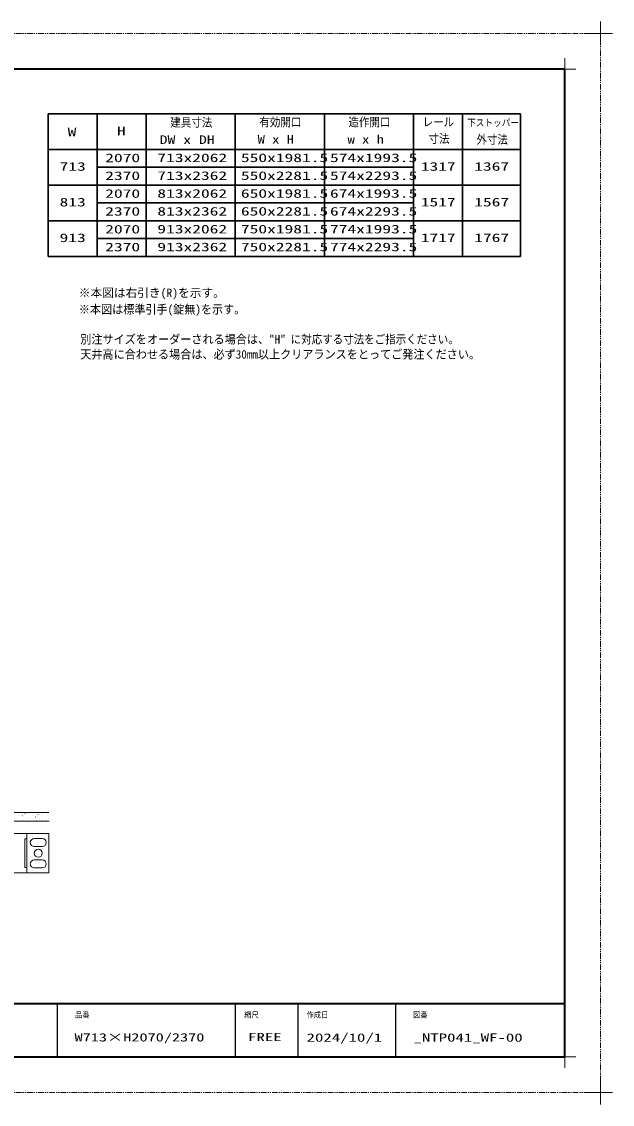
# Model space of a CAD drawing. Units: millimetres, scale not verified. Extents: x -1306 to 1306, y -607 to 607.
# Drawn here: x -263 to 400, y -607 to 607 of the extents above; entities that cross this region are included whole.
import ezdxf
from ezdxf.enums import TextEntityAlignment as Align

# ---------------------------------------------------------------- set-up
doc = ezdxf.new("R2010")
doc.units = ezdxf.units.MM
doc.header["$LTSCALE"] = 5
doc.linetypes.add('USER1', pattern=[2.5, 1.25, -0.25, 0.25, -0.25, 0.25, -0.25])
for name, color, linetype, lineweight in [('0-1_線(黄)', 2, 'Continuous', 15), ('0-3_陰線', 1, 'USER1', 9), ('0-D_線(白)', 7, 'Continuous', 30), ('1-0_線(水)', 4, 'Continuous', 9), ('1-2_ハッチング', 6, 'Continuous', 9), ('1-4_DEFPOINTS', 7, 'Continuous', 5), ('1-5_0', 3, 'Continuous', 25), ('1-8_図面枠', 7, 'Continuous', 35), ('1-9_一般', 7, 'Continuous', 5)]:
    doc.layers.add(name, color=color, linetype=linetype, lineweight=lineweight)
doc.styles.add('ＭＳ ゴシック', font='')
doc.styles.get('ＭＳ ゴシック').set_extended_font_data('MS Gothic')

# ---------------------------------------------------------------- blocks, each defined once
blk = doc.blocks.new('グループ-13-1')
at = {"layer": '1-9_一般'}
for p, q in [((62041.6, -14029.5), (62041.6, -13365.5)), ((61709.6, -13697.5), (62373.6, -13697.5))]:
    blk.add_line(p, q, dxfattribs=at)

msp = doc.modelspace()

# ---------------------------------------------------------------- linework, layer by layer
at = {"layer": '0-1_線(黄)'}
for p, q in [((-431.187, -280.049), (-232.188, -280.049)), ((-431.187, -289.549), (-231.935, -289.549))]:
    msp.add_line(p, q, dxfattribs=at)
at = {"layer": '0-3_陰線', "color": 4}
for p, q in [((387.036, 594), (-1292.964, 594)), ((387.036, -594), (387.036, 594)), ((387.036, -594), (-1292.964, -594))]:
    msp.add_line(p, q, dxfattribs=at)
at = {"layer": '0-D_線(白)'}
for p, q in [((-232.964, 504), (-232.964, 344)), ((-232.964, 504), (297.036, 504)), ((-232.964, 504), (297.036, 504)), ((-177.964, 504), (-177.964, 344)), ((-122.964, 504), (-122.964, 344)), ((-22.964, 504), (-22.964, 344)), ((77.036, 504), (77.036, 344)), ((177.036, 504), (177.036, 344)), ((232.036, 504), (232.036, 424)), ((232.036, 504), (232.036, 344)), ((297.036, 504), (297.036, 344)), ((-232.964, 464), (297.036, 464)), ((-177.964, 444), (177.036, 444)), ((-232.964, 424), (297.036, 424)), ((-177.964, 404), (177.036, 404)), ((-232.964, 384), (297.036, 384)), ((-177.964, 364), (177.036, 364)), ((-232.964, 344), (297.036, 344))]:
    msp.add_line(p, q, dxfattribs=at)
at = {"layer": '1-0_線(水)'}
for p, q in [((-271.187, -303.549), (-232.187, -303.549)), ((-257.187, -303.549), (-257.187, -347.549)), ((-232.187, -303.549), (-232.187, -347.549)), ((-257.187, -309.549), (-259.187, -309.549)), ((-259.187, -309.549), (-259.187, -341.549)), ((-248.687, -309.049), (-239.687, -309.049)), ((-248.687, -318.049), (-239.687, -318.049)), ((-248.687, -333.049), (-239.687, -333.049)), ((-271.187, -347.549), (-232.187, -347.549)), ((-257.187, -341.549), (-259.187, -341.549)), ((-248.687, -342.049), (-239.687, -342.049))]:
    msp.add_line(p, q, dxfattribs=at)
msp.add_circle((-244.187, -325.549), 4.5, dxfattribs=at)
for centre, start, end in [((-248.687, -313.549), 90, 270), ((-239.687, -313.549), 270, 90), ((-248.687, -337.549), 90, 270), ((-239.687, -337.549), 270, 90)]:
    msp.add_arc(centre, 4.5, start, end, dxfattribs=at)
at = {"layer": '1-2_ハッチング'}
for p, q in [((-261.747, -283.621), (-261.697, -283.621)), ((-260.421, -287.599), (-260.371, -287.599)), ((-259.095, -280.97), (-259.045, -280.97)), ((-257.769, -284.947), (-257.719, -284.947)), ((-256.443, -288.925), (-256.393, -288.925)), ((-255.117, -282.295), (-255.067, -282.295)), ((-253.792, -286.273), (-253.742, -286.273)), ((-251.14, -283.621), (-251.09, -283.621)), ((-249.814, -287.599), (-249.764, -287.599)), ((-248.488, -280.97), (-248.438, -280.97)), ((-247.162, -284.947), (-247.112, -284.947)), ((-245.837, -288.925), (-245.787, -288.925)), ((-244.511, -282.295), (-244.461, -282.295)), ((-243.185, -286.273), (-243.135, -286.273)), ((-240.533, -283.621), (-240.483, -283.621)), ((-239.207, -287.599), (-239.157, -287.599)), ((-237.882, -280.97), (-237.832, -280.97)), ((-236.556, -284.947), (-236.506, -284.947)), ((-235.23, -288.925), (-235.18, -288.925)), ((-233.904, -282.295), (-233.854, -282.295)), ((-232.578, -286.273), (-232.528, -286.273))]:
    msp.add_line(p, q, dxfattribs=at)
at = {"layer": '1-4_DEFPOINTS'}
for p, q in [((347.036, 541.55), (347.036, 566.45)), ((334.586, 554), (359.486, 554)), ((347.036, -566.45), (347.036, -541.55)), ((334.586, -554), (359.486, -554))]:
    msp.add_line(p, q, dxfattribs=at)
at = {"layer": '1-5_0', "color": 7}
for p, q in [((-222.964, -494), (-222.964, -554)), ((-22.964, -494), (-22.964, -554)), ((47.036, -494), (47.036, -554)), ((157.036, -494), (157.036, -554))]:
    msp.add_line(p, q, dxfattribs=at)
at = {"layer": '1-8_図面枠'}
msp.add_line((-1252.964, -494), (347.036, -494), dxfattribs=at)
msp.add_lwpolyline([(-1252.964, -554), (347.036, -554), (347.036, 554), (-1252.964, 554)], close=True, dxfattribs=at)

# ---------------------------------------------------------------- block references
at = {"layer": '0-3_陰線', "xscale": 0.04, "yscale": 0.04}
for p in [(-2094.629, 1141.9), (-2094.629, -46.1)]:
    msp.add_blockref('グループ-13-1', p, dxfattribs=at)

# ---------------------------------------------------------------- texts
at = {"layer": '0-1_線(黄)', "style": 'ＭＳ ゴシック'}
for s, height, width, p in [('建具寸法', 9.604, 0.9, (-95.965, 486.519)), ('有効開口', 9.604, 0.9, (4.021, 486.873)), ('造作開口', 9.604, 0.9, (104.021, 486.873)), ('レール', 9.604, 0.9, (187.287, 486.982)), ('下ストッパー', 7.697, 0.9, (237.374, 487.714)), ('W', 9.604, 1.5, (-211.217, 475.906)), ('H', 9.604, 1.5, (-155.826, 476.887)), ('DW x DH', 9.621, 1.35, (-107.962, 467.19)), ('W x H', 9.604, 1.25, (2.044, 467.615)), ('w x h', 9.604, 1.25, (102.981, 467.615)), ('寸法', 9.604, 0.9, (193.918, 468.262)), ('外寸法', 9.604, 0.9, (247.789, 467.325)), ('713', 9.604, 1.5, (-220.276, 437.121)), ('2070', 9.604, 1.5, (-169.024, 446.763)), ('713x2062', 9.604, 1.5, (-110.524, 446.865)), ('550x1981.5', 9.604, 1.5, (-16.7, 446.865)), ('574x1993.5', 9.604, 1.5, (83.3, 446.865)), ('1317', 9.604, 1.5, (185.192, 437.157)), ('1367', 9.604, 1.5, (245.239, 437.157)), ('2370', 9.604, 1.5, (-169.024, 426.763)), ('713x2362', 9.604, 1.5, (-110.524, 426.865)), ('550x2281.5', 9.604, 1.5, (-16.7, 426.865)), ('574x2293.5', 9.604, 1.5, (83.3, 426.865)), ('2070', 9.604, 1.5, (-169.024, 406.763)), ('813x2062', 9.604, 1.5, (-110.524, 406.865)), ('650x1981.5', 9.604, 1.5, (-16.7, 406.865)), ('674x1993.5', 9.604, 1.5, (83.3, 406.865)), ('813', 9.604, 1.5, (-220.276, 397.121)), ('1517', 9.604, 1.5, (185.192, 397.157)), ('1567', 9.604, 1.5, (245.239, 397.157)), ('2370', 9.604, 1.5, (-169.024, 386.763)), ('813x2362', 9.604, 1.5, (-110.524, 386.865)), ('650x2281.5', 9.604, 1.5, (-16.7, 386.865)), ('674x2293.5', 9.604, 1.5, (83.3, 386.865)), ('2070', 9.604, 1.5, (-169.024, 366.763)), ('913x2062', 9.604, 1.5, (-110.524, 366.865)), ('750x1981.5', 9.604, 1.5, (-16.7, 366.865)), ('774x1993.5', 9.604, 1.5, (83.3, 366.865)), ('913', 9.604, 1.5, (-220.276, 357.121)), ('1717', 9.604, 1.5, (185.192, 357.157)), ('1767', 9.604, 1.5, (245.239, 357.157)), ('2370', 9.604, 1.5, (-169.024, 346.763)), ('913x2362', 9.604, 1.5, (-110.524, 346.865)), ('750x2281.5', 9.604, 1.5, (-16.7, 346.865)), ('774x2293.5', 9.604, 1.5, (83.3, 346.865)), ('※本図は標準引手(錠無)を示す。', 9.621, 0.95, (-198.689, 276.788)), ('別注サイズをオーダーされる場合は、"H"', 9.621, 0.95, (-196.997, 243.255)), ('に対応する寸法をご指示ください。', 9.604, 0.9, (39.195, 243.255)), ('天井高に合わせる場合は、必ず30mm以上クリアランスをとってご発注ください。', 9.621, 0.95, (-196.997, 226.35))]:
    msp.add_text(s, height=height, dxfattribs=dict(at, width=width)).set_placement(p, align=Align.BOTTOM_LEFT)
msp.add_text('※本図は右引き(R)を示す。', height=9.621, dxfattribs=at).set_placement((-198.689, 295.36), align=Align.BOTTOM_LEFT)
at = {"layer": '1-8_図面枠', "style": 'ＭＳ ゴシック'}
for s, height, width, p in [('品番', 6.452, 0.9, (-202.964, -512.073)), ('縮尺', 6.452, 0.9, (-12.964, -512.038)), ('作成日', 6.452, 0.9, (57.036, -511.963)), ('図番', 6.452, 0.9, (176.633, -512.073)), ('W713×H2070/2370', 9.236, 1.45, (-203.459, -539.518)), ('FREE', 9.238, 1.5, (-8.665, -539.129)), ('2024/10/1', 9.238, 1.5, (57.036, -539.776)), ('_NTP041_WF-00', 9.238, 1.5, (177.071, -539.776))]:
    msp.add_text(s, height=height, dxfattribs=dict(at, width=width)).set_placement(p, align=Align.BOTTOM_LEFT)

doc.saveas('drawing.dxf')
